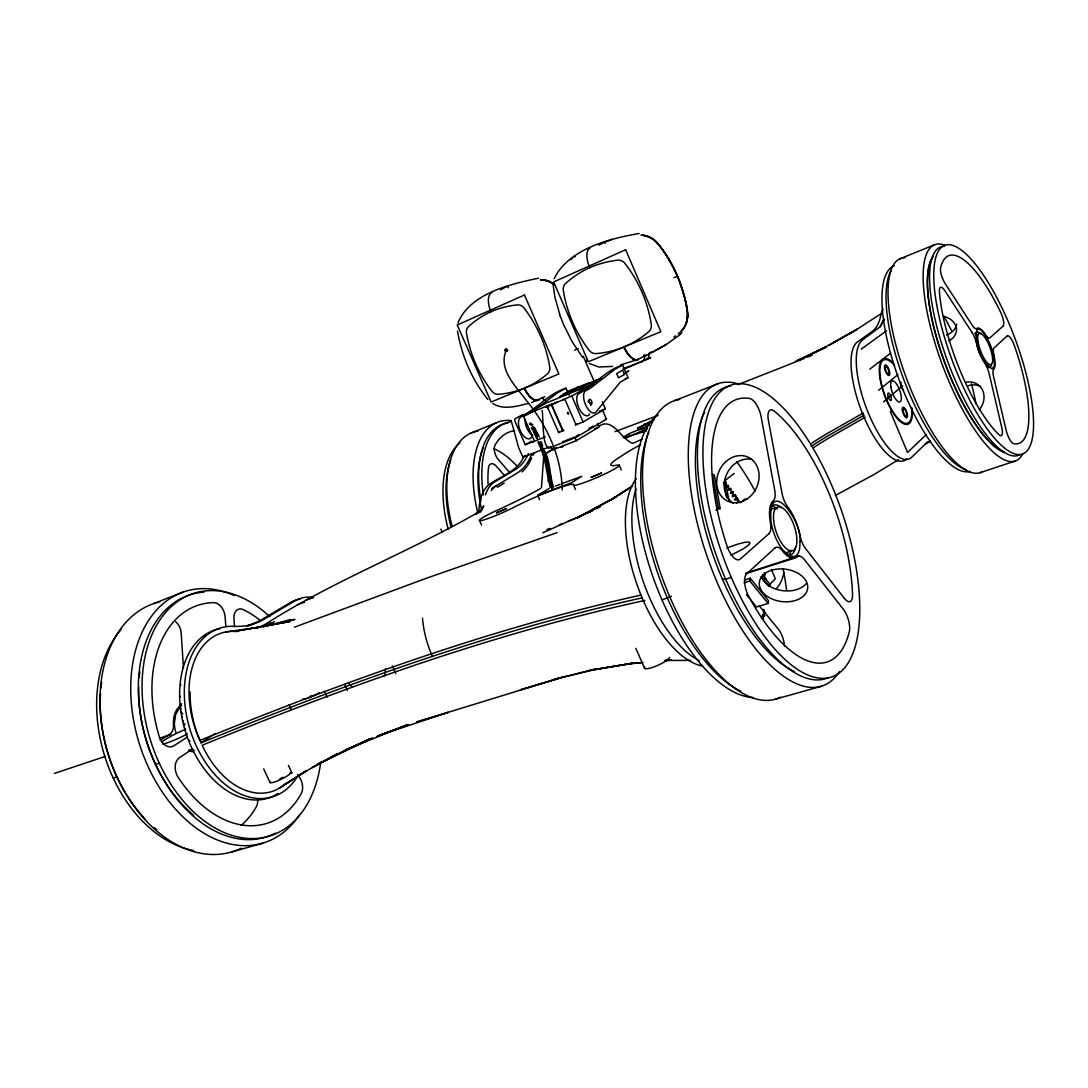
<?xml version="1.0" encoding="UTF-8"?>
<svg xmlns="http://www.w3.org/2000/svg" width="1088" height="1088" viewBox="0 0 1088 1088"><rect width="100%" height="100%" fill="white"/><g stroke="black" fill="none" stroke-linecap="round" stroke-linejoin="round"><path stroke-width="1.5" d="M678.123 333.839A131.58 118.374 52.5 0 0 681.401 331.092C693.763 317.329 684.461 298.003 680.15 282.798C673.975 266.995 665.91 251.192 653.507 239.414A23.514 20.862 63 0 0 650.529 237.565L642.396 235.144A23.555 20.93 63.5 0 0 641.009 235.076M734.305 499.297L737.406 498.209L737.882 501.826L740.194 502.738M687.494 317.723L687.616 315.275M541.457 487.764L543.728 456.09M180.662 685.386L180.785 684.434M680.041 333.771L679.918 334.342M750.53 599.61L756.609 607.022L768.128 603.432L768.482 600.685L750.203 578.204L744.423 580.067M768.128 603.432L749.822 580.938L750.203 578.204M765.258 612.367L765.095 613.183L763.286 611.714L764.578 615.55L764.374 616.338L762.566 614.706L763.545 619.317L761.722 617.535L761.505 618.174M458.007 322.891C470.111 293.311 510.571 284.009 538.642 278.202M554.2 278.65C568.616 248.989 609.28 238.598 639.146 233.498M506.314 350.146C497.733 369.689 516.12 386.458 526.633 400.806C547.386 425.87 561.49 456.974 562.224 489.858M529.924 423.817L531.474 423.681L530.332 424.578M523.886 456.402C518.269 470.519 502.615 475.578 490.933 483.262A56.576 29.893 70 0 0 478.883 512.394M725.125 483.358C726.213 480.978 726.607 485.221 726.594 486.227L727.151 486.88L728.049 485.248L728.919 489.056L729.463 489.736L730.442 488.267L731.218 492.034L731.762 492.755L732.809 491.422L733.475 495.162L734.006 495.924L735.134 494.741L735.719 495.611L736.222 499.215L737.406 498.209M532.644 424.973L531.094 424.837L532.576 424.374M597.244 379.984L590.716 383.438L591.627 385.533M479.93 512.57L483.793 505.866L480.474 511.387M880.07 326.822L884.218 319.07L880.07 326.835L862.621 339.918A64.015 22.263 69.7 0 0 868.741 413.998A64.015 22.263 69.7 0 0 911.88 457.096L925.385 443.986L930.444 441.021L925.385 443.986M179.357 708.193L175.644 714.571L174.366 723.33A23.678 16.402 72.9 0 0 175.862 732.455M544.83 454.213L553.017 449.14M679.823 334.778L681.958 332.738M769.284 584.637L775.39 578.789L771.406 569.514M926.201 434.656L907.555 452.472L890.406 411.686L891.684 410.584M669.718 657.492L667.134 659.886A12.852 2.557 -23.4 0 1 652.406 667.434A12.852 2.557 -23.4 0 1 644.885 667.216M184.838 723.602L184.171 725.506M883.524 401.853L902.646 385.818M741.214 502.03L745.13 498.848M878.655 390.266L897.94 374.585M539.607 499.705L537.662 495.298L549.304 488.362M724.921 480.556L734.21 473.416M869.774 369.172L890.664 353.124M679.075 335.403L666.386 344.406L645.633 355.939M479.046 511.51L475.334 514.325L482.297 509.538M534.929 409.782L557.831 392.591L565.964 388.185L567.759 392.319M645.674 428.93L644.803 429.855L646.911 429.529M288.429 765.394L291.761 772.657L288.47 775.064A11.397 1.931 -25.5 0 1 275.631 781.606A11.397 1.931 -25.5 0 1 270.286 781.578M602.562 410.203L606.451 419.166L576.164 437.335L554.866 445.781M861.329 349.098L886.475 330.793M541.933 410.353C543.66 412.325 541.375 452.69 550.542 446.869M511.673 422.416L518.609 447.522L522.879 457.15L525.667 455.491M570.833 259.488L572.111 258.618M574.233 257.135L575.511 256.265M192.78 748.857L179.357 757.751A13.301 9.316 74.4 0 0 178.092 777.186A114.362 76.908 72.7 0 0 301.186 793.669A12.512 8.16 75.1 0 0 297.473 774.874M898.457 459.707L873.99 474.518L835.366 495.475M190.155 692.036A80.607 53.734 72.7 0 0 201.062 742.832L215.111 733.543M491.898 488.458L517.004 473.144A100.042 51.816 67.1 0 0 530.794 456.253A60.275 30.246 69.7 0 1 532.1 453.546M187.326 737.038L173.835 745.81A13.301 9.357 73 0 1 159.31 736.685A114.362 76.908 72.7 0 1 213.738 602.63A12.526 8.364 69.5 0 1 225.121 616.76L225.828 626.525M881.13 313.616L858.65 328.277L828.743 345.372L857.385 329.188L827.574 345.916L797.409 360.726L826.486 346.691L796.348 361.107M279.276 788.229L306.204 770.726L282.866 785.849L309.332 769.298L337.715 753.603L312.283 767.502L340.34 752.665L370.382 738.534L318.05 763.885M632.278 486.173L610.939 499.895L632.359 486.241M160.126 740.411L169.538 734.386A12.662 8.922 72.6 0 0 173.509 724.513A24.942 17.286 72.9 0 1 181.329 705.038M632.794 485.928L613.36 498.277L576.953 518.133L615.917 497.08L578.966 516.786M625.518 438.314L647.238 428.414M623.288 437.254L628.864 433.745L647.686 425.993M638.642 430.018L637.813 428.101L654.01 419.655M550.61 446.488L552.174 450.092L576.327 440.694L598.93 427.054L597.38 423.504M263.622 627.042L270.817 622.703M267.09 626.022L274.53 621.547M497.379 487.261L504.193 483.154M576.164 436.22L578.993 434.52M588.894 428.59L593.137 426.047M476.68 513.21C407.796 552.554 333.064 580.978 266.07 623.764A125.501 81.668 66.6 0 1 256.442 628.306M546.298 453.152L554.037 448.514M552.174 450.092L556.485 447.508M575.321 425.014L583.086 421.954L605.39 408.843L602.33 401.798M577.646 423.79L576.014 424.742L565.665 401.023A2.394 2.094 61.3 0 0 562.768 399.609M534.453 441.143L523.26 415.616L552.146 403.906L547.278 406.586L558.606 432.521L559.817 431.814M558.606 432.521L564.046 430.195M524.797 416.146A2.339 1.183 68 0 0 522.811 414.569L515.154 418.744A2.353 1.197 68 0 0 515.046 421.478L525.273 444.761L531.298 441.293L533.501 442.163M628.075 377.686L620.337 382.092L596.55 411.305A11.995 5.685 68.3 0 1 586.296 406.286A11.995 5.685 68.3 0 1 585.711 390.782L590.689 388.008L614.802 369.335L622.608 365.051L628.075 377.686L625.219 378.842M624.471 373.442L628.878 370.926L626.525 371.715M547.278 406.586L571.758 395.964L594.361 383.466L546.638 402.846L523.26 415.616M620.772 364.834L638.044 359.448L646.231 354.919M652.936 351.859L666.386 344.406M596.482 380.079L594.143 381.358L583.277 356.334M556.607 402.111L552.772 404.219A2.407 1.183 68.1 0 0 552.704 406.98L563.081 430.766M864.13 415.167L826.594 436.642A389.354 51.394 -21.3 0 0 811.09 446.379M865.178 417.248L829.546 437.594A389.409 51.911 -21.3 0 0 813.674 447.508M532.576 411.563L527.394 414.392A11.75 5.902 68.2 0 0 526.497 415.113M574.233 388.783L559.64 396.753L596.346 380.27M863.369 412.95L827.696 433.242A389.504 50.891 -21.3 0 0 811.798 443.102M531.57 402.519L544.762 396.753M577.021 387.26L577.973 386.77M637.813 428.101L650.923 422.185M317.995 763.926L372.681 738.045L345.236 749.999L406.694 725.016L377.046 736.44L408.748 724.703L379.073 735.338L448.351 712.341L416.541 722.051L561.884 677.348L520.336 689.874L558.294 678.613M252.742 624.281L246.935 626.144L259.488 620.922L290.278 602.602A67.796 42.745 71.7 0 1 300.179 599.066M671.378 596.21L662.007 599.91M542.817 532.766L592.865 510.326M595.857 508.926L600.331 506.831M583.236 514.814L593.11 510.367M795.301 361.583L825.506 347.67M639.962 429.447L643.906 427.706M673.866 277.685L677.008 276.461M574.546 350.132L578.367 348.514M201.062 742.832C344.461 684.461 490.824 631.217 642.287 597.856M565.964 388.185C548.556 393.761 536.683 408.762 520.812 417.058A11.723 5.93 68.2 0 0 521.07 432.344A11.723 5.93 68.2 0 0 531.583 437.05M622.608 365.051C605.54 370.342 594.266 385.356 578.857 393.557A11.968 5.712 68.3 0 0 579.414 409.034A11.968 5.712 68.3 0 0 589.696 414.025M567.406 391.571L589.383 382.622M623.288 368.818L650.828 357.612L623.315 369.485M563.38 393.87L601.814 378.23M562.673 394.658L565.882 393.353M470.682 433.214L496.318 422.797M899.667 258.917L933.79 245.058M598.917 245.113A133.144 120.238 60.8 0 1 604.438 242.366L612.122 239.292M804.399 358.401L798.347 360.808A790.35 42.881 -22.9 0 1 737.868 384.635M807.418 357.19L811.961 355.395M599.284 411.264L605.39 408.843M579.727 516.732L568.045 521.342M597.244 381.466L590.716 383.438M525.273 444.761L545.21 436.9M559.341 524.77L562.238 523.627M598.618 426.442C612.34 416.514 621.071 438.858 632.169 443.129M594.47 428.794L598.93 427.054M548.338 447.345L522.947 457.205M562.673 441.769L574.75 437.063L576.327 440.694M553.534 446.311L548.393 448.174M153.721 603.568L183.491 591.967M674.846 400.561L718.502 383.547M546.992 529.584L550.147 528.36M294.399 627.205L426.034 578.367L557.097 532.644M181.506 703.637L180.39 704.602L181.682 705.894M555.506 486.037L560.17 484.282M561.734 483.698L581.781 476.326L571.132 482.909L537.744 495.366M615.006 431.623L623.914 428.305A790.35 42.881 -22.9 0 0 657.886 415.48M605.268 419.506L606.451 419.166M519.765 389.912L524.294 388.294A17.082 8.473 66.7 0 0 538.9 399.908A17.082 8.446 68.5 0 1 524.634 388.144L530.441 385.41A115.546 99.525 69.2 0 0 547.373 373.932A8.16 7.113 63.7 0 0 549.753 366.969A112.472 95.309 64.9 0 0 523.396 307.251A8.201 7.14 67.2 0 0 517.67 304.858L515.739 305.062A114.24 98.858 61.2 0 0 490.987 311.726A114.281 98.954 61.2 0 0 469.758 325.502L468.357 326.781A8.065 6.909 66.6 0 0 466.371 332.506A117.205 103.537 65.8 0 0 491.858 391.177A8.024 6.895 63.6 0 0 498.44 394.291A115.6 99.62 69.2 0 0 518.255 390.456M725.546 487.111L728.661 485.996M727.94 490.158L731.054 489.056M730.293 493.354L733.407 492.266M732.02 495.842L735.134 494.741M732.605 496.699L735.719 495.611M734.876 500.194L737.99 499.106M715.89 510.041L720.188 508.545L714.367 474.98L712.463 474.15L718.298 507.756L720.188 508.545M736.535 502.887L739.636 501.799M54.4 773.432L105.482 756.337M159.759 738.167L170.938 734.427M980.125 472.682L1015.131 461.054M646.068 428.835L643.484 429.638L642.6 427.72M306.15 599.991L313.575 597.57M113.247 778.083L116.865 776.914M159.283 763.137L155.53 764.361L155.081 763.422M731.299 577.415L725.642 579.251L722.337 578.993M745.729 573.213L798.687 556.036M744.042 582.787L749.822 580.938M745.892 573.553L794.322 558.253M604.588 242.352L605.363 243.236M761.382 616.529L764.578 615.55M289.721 773.269L291.761 772.657M623.41 437.689L646.422 431.066M231.934 851.863L262.956 843.146M775.934 699.04L821.603 686.202M528.51 403.39C517.072 406.123 503.567 410.448 492.769 403.471M596.36 668.712L554.54 679.293L594.102 669.773L592.035 670.167L632.672 663.177L589.886 670.317L630.306 663.694M269.362 625.342L294.93 619.371L266.07 626.062M640.696 595.15C489.423 628.769 343.25 682.122 199.947 740.438A80.607 53.761 72.6 0 1 234.654 631.407L289.898 621.561L234.654 631.407A125.501 81.668 66.6 0 0 237.524 631.475M644.776 600.481C492.796 633.474 345.998 686.814 202.164 745.239A80.607 53.72 72.8 0 0 286.226 783.034M259.434 627.232L226.154 631.91M612.734 366.398L598.876 367.023L589.383 363.514M506.287 351.383C510 350.05 504.002 347.262 505.362 351.002M642.913 662.524L627.844 663.898L642.491 662.646M664.822 660.511L671.391 659.899M665.298 660.674L668.549 660.402M506.07 351.383C510.082 350.486 504.356 346.977 505.294 350.907M665.557 660.47L690.635 660.362M529.421 423.898L530.278 422.77M764.334 579.061L765.87 579.034L763.966 575.946L763.844 574.981L765.34 574.777L764.184 572.574M194.507 750.598L189.856 749.537M554.214 284.539L548.257 281.085L540.41 279.725A22.78 19.489 62.6 0 1 545.741 280.296A22.753 19.421 62 0 1 553.398 283.927M647.945 236.409L655.003 240.598A23.542 20.903 63.1 0 1 657.084 242.597A128.561 113.642 65.9 0 1 687.317 311.807A23.46 20.876 70.5 0 1 687.167 319.777A23.433 20.808 70.7 0 1 686.678 321.926L685.739 324.578A23.46 20.876 70.5 0 1 681.618 330.82M548.257 281.085L550.705 282.214M182.743 713.878L181.288 712.232M504.805 475.85L496.373 466.249A9.887 5.209 68.8 0 0 488.458 467.935A86.754 44.554 69.7 0 0 488.063 484.051M509.823 472.695L498.29 459.517A9.778 5.086 68.4 0 1 494.999 445.21A86.754 44.554 69.7 0 1 514.76 430.712M487.873 399.432C471.961 379.875 461.734 355.939 457.518 331.146M759.193 605.73L778.301 629.095A14.81 6.338 72.4 0 1 784.421 646.014M746.463 594.646L749.523 598.373M657.138 242.624C673.35 262.29 683.958 286.511 687.385 311.766A23.501 21.379 64.5 0 1 681.333 331.106M761.124 576.463L769.148 586.418M762.484 575.022L770.494 584.963M984.98 334.642L981.254 330.344L979.594 329.31L977.16 329.528C973.583 342.774 980.383 361.746 992.188 368.859L994.486 365.255L993.738 355.776M582.61 357.354L572.206 341.809L563.611 324.727M532.386 427.176L532.984 428.223M534.385 427.475L539.281 436.982M533.46 427.094L538.179 436.261M533.297 426.836L533.963 428.019M532.59 428.726L531.923 427.543L537.309 438.233M534.779 429.502L534.113 428.291M533.582 429.284L534.181 430.372M532.766 427.081L537.513 436.546M531.379 427.856L532.413 429.746M534.779 431.487L535.391 432.63M763.749 609.334L764.429 610.626M533.338 431.487L535.514 435.934M536.003 433.799L536.602 435.023M551.997 489.206C546.407 477.197 549.005 462.998 542.082 451.234M263.704 768.903L269.987 782.571M552.486 488.417C548.869 480.121 549.794 480.828 548.923 471.934M289.095 704.725L291.176 709.267M344.706 684.488L347.412 690.472M324.346 691.234L327.053 697.177M392.333 665.829L395.814 673.567M440.871 529.094L442.245 532.168M479.604 520.649L481.549 525.042M189.842 741.254L189.407 740.289M553.656 487.138C549.222 475.334 550.827 461.87 544.34 450.486M551.426 404.913L562.768 430.889M573.335 484.486L575.538 489.505M635.827 648.339L644.504 668.168M619.317 465.338L621.302 469.894M580.448 391.83L579.455 389.531L583.059 387.532A2.326 1.102 68.1 0 1 584.555 388.389M571.758 395.964L583.086 421.954M628.864 433.745L629.707 435.676M551.194 485.479L552.133 487.628M648.353 423.49L649.182 425.408M644.844 423.681L645.674 425.571M553.18 285.478L554.962 297.486L560.211 315.969M536.085 437.213L536.588 438.437M550.174 487.152C546.23 471.702 545.591 456.906 537.88 441.878M552.459 486.404C548.556 474.858 549.875 461.91 543.66 450.881M560.143 315.806L563.638 324.795M544.503 455.219L546.081 459.558M542.735 448.514L540.342 441.714M541.158 446.57L541.974 448.746M541.158 448.854L538.75 441.986M542.694 446.175L541.321 442.136M539.784 442.544L546.516 460.904L548.937 472.11M540.056 443.36L540.382 444.353M185.368 729.531L185.055 728.511M546.774 461.734L547.4 463.923M550.079 482.038L550.392 483.181M183.11 721.439L182.866 720.406M547.958 466.099L548.42 468.275M182.213 717.359L182.009 716.326M549.549 479.686L549.766 480.882M548.216 481.154L547.998 479.903M725.261 479.754L728.865 500.317M723.942 482.106L726.73 497.937M548.814 470.438L549.59 478.693M180.866 709.186L180.744 708.152M508.504 287.749L507.389 286.307A128.792 112.445 61.3 0 0 500.534 289.802M234.518 626.892L233.92 618.786A12.335 8.106 70 0 1 243.372 609.674A114.362 76.908 72.7 0 1 259.474 619.806M183.437 668.086L181.22 633.162A12.308 8.486 69.6 0 0 175.698 621.697M551.072 476.626L551.194 478.774M180.05 697.054L180.05 696.048M641.77 235.117A23.623 21.447 69.5 0 1 657.084 242.651M590.022 248.173A17.802 7.929 66.6 0 0 589.723 267.648A118.184 105.876 60.8 0 1 616.175 260.372L618.229 260.141A8.486 7.643 68.9 0 1 624.281 262.575A116.307 101.946 65.6 0 1 651.277 324.523A8.446 7.63 64.2 0 1 648.625 331.799A119.666 106.556 71.5 0 1 630.414 343.971L624.186 346.895A17.68 7.888 68.7 0 0 638.044 359.448A17.68 7.902 66.9 0 1 623.805 347.058L617.358 349.384A119.734 106.665 71.6 0 1 596.224 353.6A8.31 7.371 63.9 0 1 589.274 350.445A121.38 111.058 67.3 0 1 563.203 289.626A8.35 7.398 68 0 1 565.42 283.628L566.93 282.282A118.238 105.971 60.7 0 1 589.71 267.662M651.644 351.914A134.531 120.714 72.2 0 1 649.726 352.662M638.044 359.448A17.68 7.888 67.8 0 1 623.982 346.977M642.396 235.158A23.542 20.903 63.1 0 1 648.054 236.463M673.88 337.076A131.689 118.415 55 0 0 674.737 336.45A131.607 118.361 53.8 0 0 675.594 335.811M586.446 361.855A22.644 19.394 69.4 0 0 586.745 359.57L586.486 361.61A22.726 19.992 63.9 0 0 586.772 358.986M538.873 399.922A17.082 8.459 67.6 0 1 524.457 388.226M490.96 311.739A17.204 8.5 66.2 0 1 491.939 292.604M540.845 279.738A22.834 20.046 67.5 0 1 554.458 284.77M290.442 619.48A658.58 53.122 -23.1 0 1 271.796 624.743M432.48 656.554A68.367 38.461 71.7 0 1 422.511 618.188M320.742 762.13A127.119 85.517 72.7 0 1 209.263 824.418A127.119 85.517 72.7 0 1 147.342 647.469A127.119 85.517 72.7 0 1 269.851 616.706M275.577 833.095A126.942 85.612 72.7 0 1 145.914 738.915A126.942 85.612 72.7 0 1 204 592.103M193.637 815.102A121.666 82.253 72.7 0 1 138.679 687.045M139.196 677.62A121.666 82.253 72.7 0 1 139.835 671.69M156.754 829.736A125.079 86.591 72.9 0 1 154.197 827.601M144.935 818.761A125.079 86.591 72.9 0 1 100.477 693.926M100.953 687.983A125.079 86.591 72.9 0 1 101.66 682.162M193.65 850.517A124.902 86.673 73 0 1 105.427 758.336A124.902 86.673 73 0 1 121.122 629.585M278.066 793.41A88.21 58.997 72.7 0 1 187.014 736.304A88.21 58.997 72.7 0 1 219.844 628.687M784.013 572.261A78.73 33.551 70.6 0 1 776.125 588.826M699.217 660.661A103.469 47.274 71.2 0 1 644.79 585.779A103.469 47.274 71.2 0 1 636.058 489.165M737.011 499.623A42.908 18.605 70.8 0 1 738.534 501.69M732.523 493.367A44.35 19.217 70.8 0 1 739.01 501.187M752.869 697.544A151.096 66.885 71 0 1 651.494 572.574A151.096 66.885 71 0 1 657.873 414.718M740.874 691.315A151.354 66.626 71 0 1 658.798 576.232A151.354 66.626 71 0 1 648.87 432.086M794.063 671.405A147.655 61.472 70.9 0 1 712.722 554.159A147.655 61.472 70.9 0 1 704.684 412.08M828.43 677.647A154.102 63.784 70.9 0 1 714.571 550.324A154.102 63.784 70.9 0 1 730.578 385.995M912.193 408.53A34.925 11.968 69.6 0 1 898.321 419.628A34.925 11.968 69.6 0 1 879.471 374.122A34.925 11.968 69.6 0 1 893.52 363.46M903.584 389.762A3.903 1.319 69.6 0 1 900.85 385.805A3.903 1.319 69.6 0 1 901.422 382.459M911.635 407.538A33.796 11.587 69.6 0 1 898.103 418.54A33.796 11.587 69.6 0 1 879.934 373.714A33.796 11.587 69.6 0 1 894.594 365.459M448.215 529.298A95.132 50.619 69.8 0 1 460.102 442.762M532.821 455.45A60.275 30.246 69.7 0 1 534.194 453.206M531.61 457.966A100.028 51.816 67.1 0 1 521.982 471.893M483.358 495.013A96.424 49.518 69.7 0 1 511.523 421.682M493.87 448.678A85.598 45.533 69.8 0 1 517.33 466.48M451.139 527.503A95.227 50.538 69.8 0 1 450.745 459.898M480.991 501.174A96.315 49.613 69.7 0 1 507.783 423.001M481.358 508.79A92.358 47.709 69.7 0 1 483.494 447.576M485.438 494.768A56.658 29.825 70 0 1 494.931 481.712L515.413 469.513A94.003 48.688 67.1 0 0 528.442 453.614M906.712 458.878A63.906 22.386 69.7 0 1 863.478 415.915A63.906 22.386 69.7 0 1 857.494 341.89L872.29 331.35A105.876 36.434 67.9 0 0 880.654 315.914A74.066 24.589 69.5 0 1 883.048 309.074M926.486 442.367A104.625 35.251 71.2 0 1 930.036 442.122M943.568 315.765A98.654 31.878 69.5 0 1 951.619 330.915M971.448 383.86A98.654 31.878 69.5 0 1 975.99 404.029M970.061 471.444A109.643 35.442 69.5 0 1 898.96 379.372A109.643 35.442 69.5 0 1 894.268 265.744M1020.258 454.471A111.207 33.429 69.5 0 1 947.104 359.815A111.207 33.429 69.5 0 1 944.452 246.337M966.307 469.785A109.779 35.265 69.5 0 1 903.951 380.011A109.779 35.265 69.5 0 1 891.276 270.409M1003.938 452.05A106.624 32.259 69.5 0 1 943.962 360.21A106.624 32.259 69.5 0 1 933.273 256.523M984.98 334.642A21.121 6.297 69.5 0 1 993.738 355.776M991.454 364.29A18.89 5.658 69.5 0 1 987.496 367.023M975.242 333.35A18.89 5.658 69.5 0 1 980.41 333.785M975.038 333.295A18.877 5.671 69.5 0 1 976.521 334.206M988.366 365.418A18.877 5.671 69.5 0 1 987.918 367.118M966.348 382.174A18.224 16.048 -49.9 0 1 982.586 390.279A18.224 16.048 -49.9 0 1 979.241 409.754M967.749 385.873A18.142 15.994 -49.7 0 1 980.519 386.43M956.665 324.21A18.36 13.94 -0.1 0 1 946.587 335.036M943.867 316.404A18.442 13.954 0 0 1 956.27 327.406A18.442 13.954 0 0 1 949.13 340.816M975.569 334.791A16.66 5.005 69.5 0 1 977.282 335.294M988.026 364.834A16.66 5.005 69.5 0 1 986.598 366.166M789.521 550.841A23.066 9.52 70.9 0 1 784.421 552.432M769.692 511.224A23.066 9.52 70.9 0 1 774.384 508.735M736.698 461.72A135.918 60.139 71 0 1 755.113 491.205M783.034 568.847A135.918 60.139 71 0 1 786.583 590.05M806.208 583.549A24.222 16.32 7.3 0 1 783.197 590.73A24.222 16.32 7.3 0 1 762.144 578.449M733.38 503.322A24.086 20.414 -64.7 0 1 726.403 474.858A24.086 20.414 -64.7 0 1 751.862 459.408M795.478 547.196A26.153 10.771 70.9 0 1 783.741 552.133M769.923 510.381A26.153 10.771 70.9 0 1 781.47 507.674M772.317 506.274A26.126 10.798 70.9 0 1 777.485 509.034M791.126 550.202A26.126 10.798 70.9 0 1 788.732 554.771M726.825 548.107A25.255 4.012 -22.9 0 1 749.782 542.654A25.255 4.012 -22.9 0 1 730.918 555.043M702.494 665.992A103.251 47.491 71.2 0 1 637.255 585.33A103.251 47.491 71.2 0 1 636.194 478.706M298.194 775.186A88.359 58.915 72.7 0 1 194.861 742.71A88.359 58.915 72.7 0 1 234.369 626.321A117.926 76.731 66.7 0 0 264.017 619.262L294.739 600.957A67.905 42.677 71.7 0 1 313.208 597.434M351.914 686.65A38.964 23.814 71.7 0 1 348.35 683.087M385.424 668.698A38.964 23.814 71.7 0 1 384.418 676.423M319.41 692.607A10.88 1.496 -24.9 0 1 308.448 697.898A10.88 1.496 -24.9 0 1 302.722 698.904M311.277 695.953A5.753 0.789 -24.9 0 1 309.509 696.619M283.07 777.226A6.038 1.02 -25.5 0 1 279.847 778.872M241.223 825.343A112.377 77.969 72.9 0 0 256.224 806.956A12.294 8.282 75.5 0 0 257.72 799.966M187.462 733.883A21.107 2.666 -25.3 0 1 162.602 744.11M161.541 742.261A21.107 2.666 -25.3 0 1 185.708 729.246M193.27 751.794A24.942 17.286 72.9 0 1 188.442 750.217M640.655 444.706A74.637 6.827 -23.3 0 0 625.369 453.465L617.712 458.456A75.262 6.95 -23.3 0 0 617.182 465.147A24.942 2.353 -23.5 0 1 601.106 475.674A24.942 2.353 -23.5 0 1 573.553 484.962A41.466 3.917 -23.7 0 0 553.642 489.763A41.466 3.917 -23.7 0 0 513.971 507.253A24.099 2.217 -23.8 0 1 480.964 520.608A24.099 2.217 -23.8 0 1 497.923 509.905A70.135 6.12 -23.9 0 0 540.505 488.458M642.301 439.035A37.59 3.196 -23.5 0 1 632.645 443.455M296.738 605.363A60.629 38.107 71.6 0 1 304.477 602.358M491.232 490.62A50.592 26.629 69.9 0 1 496.577 485.411M477.958 513.482A99.987 51.653 69.7 0 1 511.374 420.607M452.132 526.374A99.076 52.428 69.8 0 1 478.026 431.066M1003.925 452.159A106.61 32.259 69.5 0 1 945.064 363.705A106.61 32.259 69.5 0 1 931.736 258.686M982.559 471.566A114.226 36.475 69.5 0 1 905.298 375.156A114.226 36.475 69.5 0 1 904.903 257.761M1022.992 453.424A115.437 34.938 69.5 0 1 942.711 365.813A115.437 34.938 69.5 0 1 944.574 245.208M780.64 697.122A157.57 68.993 71 0 1 659.763 570.67A157.57 68.993 71 0 1 679.742 399.418M839.338 671.731A159.882 66.613 70.9 0 1 707.622 557.926A159.882 66.613 70.9 0 1 738.67 384.037M299.554 814.79A131.743 89.094 72.7 0 1 138.611 741.322A131.743 89.094 72.7 0 1 234.41 595.598M241.169 848.259A130.179 89.91 72.9 0 1 109.262 757.289A130.179 89.91 72.9 0 1 160.004 601.746M532.644 435.445A11.75 5.902 68.2 0 1 525.096 419.274M587.996 401.227A2.638 1.251 68.3 0 1 588.499 402.016M590.362 402.9A5.63 2.679 68.3 0 1 590.784 405.457M546.054 407.347A2.38 2.067 61.4 0 1 547.21 405.919M585.507 387.07A2.339 2.067 61.4 0 1 587.887 387.695M569.038 395.338A2.326 2.04 61.5 0 1 570.207 393.285M548.243 408.789A2.394 1.183 68.1 0 1 548.311 406.014M578.694 389.314A2.326 1.102 68.1 0 1 580.19 390.157M644.055 354.824A5.766 5.182 62 0 1 641.539 362.073M648.883 353.328A5.739 5.168 62 0 1 646.027 359.57M545.414 400.207A5.59 4.869 62.1 0 1 541.987 397.65M799.925 541.43C799.952 546.652 800.115 553.86 794.675 556.58L789.575 555.927L783.537 550.827A29.24 11.995 70.9 0 1 770.889 521.342C767.842 473.919 803.298 522.458 799.925 541.43M568.657 413.753C566.562 415.262 567.732 409.455 568.657 413.753M775.037 547.917L746.708 573.784A16.293 7.045 71.6 0 0 748.775 596.469A138.87 57.093 70.9 0 0 849.334 631.611A15.123 5.998 72.1 0 0 843.39 609.362L804.454 559.654A15.395 6.283 71.5 0 0 797.232 556.77A30.804 12.634 70.9 0 1 782.53 550.909A15.681 6.528 71.3 0 0 775.037 547.917M1007.134 335.961L994.051 347.915A10.975 3.223 69.6 0 0 993.929 355.001A22.25 6.637 69.5 0 1 993.67 369.349A11.111 3.305 69.8 0 0 993.548 376.598L1006.182 430.399A11.247 3.373 70.2 0 0 1013.717 443.727A100.191 29.906 69.5 0 0 1014.302 345.413A10.69 3.06 69.5 0 0 1007.134 335.961M768.93 533.678L740.343 559.028A16.306 7.086 71 0 1 727.138 546.285A138.87 57.093 70.9 0 1 749.782 398.521A15.164 6.174 69.3 0 1 761.07 416.554L774.71 490.13A15.409 6.351 70.3 0 1 773.296 500.834A30.804 12.634 70.9 0 0 770.399 522.607A15.694 6.569 70.7 0 1 768.93 533.678M1003.068 326.142L989.876 337.838A10.989 3.237 69.3 0 1 985.538 334.75A22.25 6.637 69.5 0 0 976.738 328.508A11.138 3.332 69.2 0 1 972.278 325.339L945.309 283.818A11.315 3.427 68.8 0 1 940.603 267.621A100.191 29.906 69.5 0 1 1000.661 312.378A10.703 3.074 69.3 0 1 1003.068 326.142M601.542 472.994L591.287 477.306L601.542 472.994M506.355 508.654L496.522 512.788L506.355 508.654M562.741 446.474L560.565 447.399L562.741 446.474M579.401 387.355L581.359 386.539L579.401 387.355M624.471 374.476L618.487 377.835L616.665 373.578L622.635 370.26L624.444 374.49M524.457 294.984L457.259 325.013L491.137 402.03L558.878 373.959L524.457 294.984M625.627 249.75L553.656 281.928L588.322 361.76L660.865 331.704L625.627 249.75M590.594 511.387L587.561 512.734L590.58 511.428M844.383 598.373L805.678 548.719A15.123 6.079 71 0 1 799.789 534.915A30.804 12.634 70.9 0 0 787.97 507.266A15.123 6.12 70.5 0 1 782.041 493.422L768.386 420.254A14.892 5.943 69.6 0 1 774.438 411.25A138.87 57.093 70.9 0 1 852.543 594.524A14.851 5.821 71.7 0 1 844.383 598.373M972.06 332.466L944.982 290.89A11.451 3.522 68.9 0 0 939.393 291.421A100.191 29.906 69.5 0 0 998.934 434.656A11.397 3.468 70.1 0 0 1001.803 427.666L989.155 373.66A11.261 3.4 69.7 0 0 984.885 363.378A22.25 6.637 69.5 0 1 976.344 342.774A11.274 3.414 69.4 0 0 972.06 332.466M703.596 470.002A154.36 63.498 70.9 0 0 829.138 677.674A154.36 63.498 70.9 0 0 811.349 445.4A154.36 63.498 70.9 0 0 703.596 470.002M936.686 304.79A111.357 33.252 69.5 0 0 1021.782 454.213A111.357 33.252 69.5 0 0 992.569 289.884A111.357 33.252 69.5 0 0 936.686 304.79M890.882 387.11A11.261 3.862 69.6 0 0 899.858 401.975A11.261 3.862 69.6 0 0 897.26 385.084A11.261 3.862 69.6 0 0 890.882 387.11M887.726 395.284A3.985 1.374 69.7 0 0 890.922 400.534A3.985 1.374 69.7 0 0 890.011 394.563A3.985 1.374 69.7 0 0 887.726 395.284M885.319 368.669A3.944 1.36 69.4 0 0 888.474 373.918A3.944 1.36 69.4 0 0 887.59 368.043A3.944 1.36 69.4 0 0 885.319 368.669M903.108 411.046A3.944 1.346 69.8 0 0 906.236 416.214A3.944 1.346 69.8 0 0 905.325 410.285A3.944 1.346 69.8 0 0 903.108 411.046M902.346 410.421A5.63 1.931 69.8 0 0 906.807 417.806A5.63 1.931 69.8 0 0 905.502 409.333A5.63 1.931 69.8 0 0 902.346 410.421M884.544 368.002A5.644 1.931 69.4 0 0 889.046 375.496A5.644 1.931 69.4 0 0 887.781 367.105A5.644 1.931 69.4 0 0 884.544 368.002M978.071 341.822A16.687 4.978 69.5 0 0 990.746 364.657A16.687 4.978 69.5 0 0 986.721 340.394A16.687 4.978 69.5 0 0 978.071 341.822M773.65 520.635A23.093 9.479 70.9 0 0 792.744 550.718A23.093 9.479 70.9 0 0 789.181 515.304A23.093 9.479 70.9 0 0 773.65 520.635M766.156 595.585A24.358 16.306 7.4 0 0 806.834 591.464A24.358 16.306 7.4 0 0 777.498 569.078A24.358 16.306 7.4 0 0 766.156 595.585M747.306 498.78A24.235 20.468 -64.8 0 0 749.659 457.994A24.235 20.468 -64.8 0 0 716.747 480.706A24.235 20.468 -64.8 0 0 747.306 498.78M588.975 400.656A2.638 1.251 68.3 0 0 591.314 404.246A2.638 1.251 68.3 0 0 591.178 400.37A2.638 1.251 68.3 0 0 588.975 400.656"/></g></svg>
